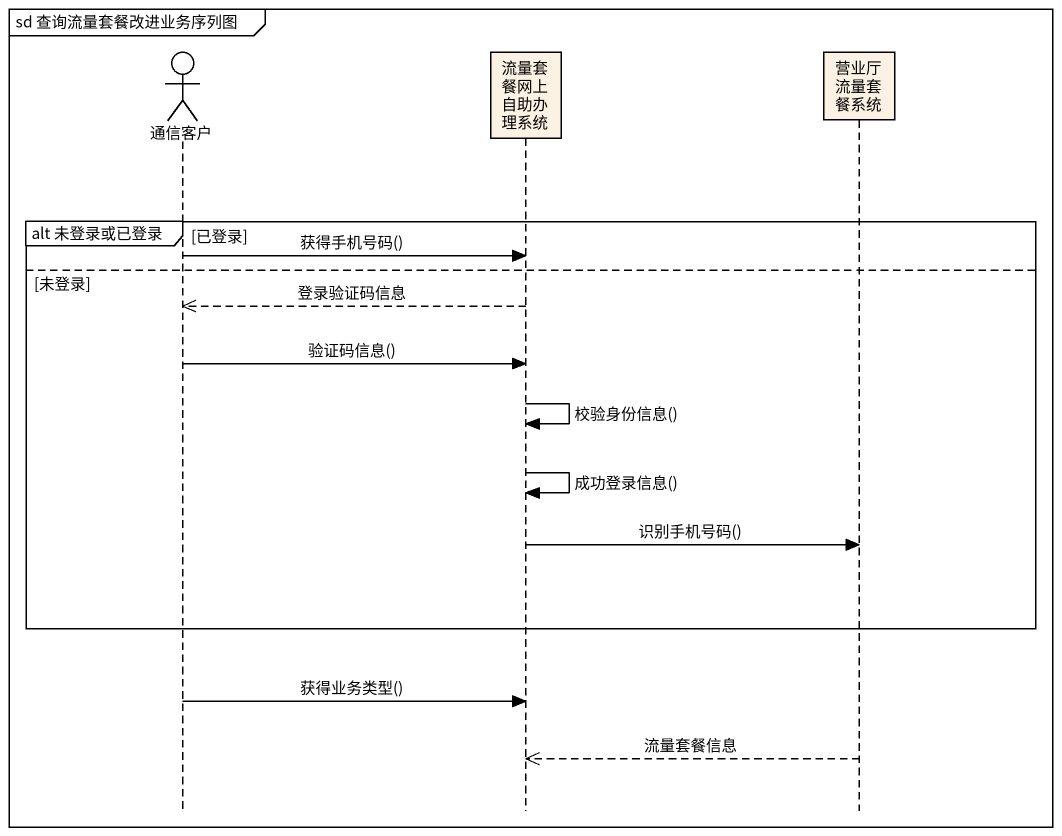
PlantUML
@startuml
mainframe sd 查询流量套餐改进业务序列图
hide footbox
actor 通信客户
participant 流量套餐网上自助办理系统
participant 营业厅流量套餐系统

group alt 未登录或已登录 [已登录]
  通信客户 -> 流量套餐网上自助办理系统 : 获得手机号码()
else 未登录
  流量套餐网上自助办理系统 -->> 通信客户 : 登录验证码信息
  通信客户 -> 流量套餐网上自助办理系统 : 验证码信息()
  流量套餐网上自助办理系统 -> 流量套餐网上自助办理系统 : 校验身份信息()
  流量套餐网上自助办理系统 -> 流量套餐网上自助办理系统 : 成功登录信息()
  流量套餐网上自助办理系统 -> 营业厅流量套餐系统 : 识别手机号码()
end
通信客户 -> 流量套餐网上自助办理系统 : 获得业务类型()
营业厅流量套餐系统 -->> 流量套餐网上自助办理系统 : 流量套餐信息
@enduml
